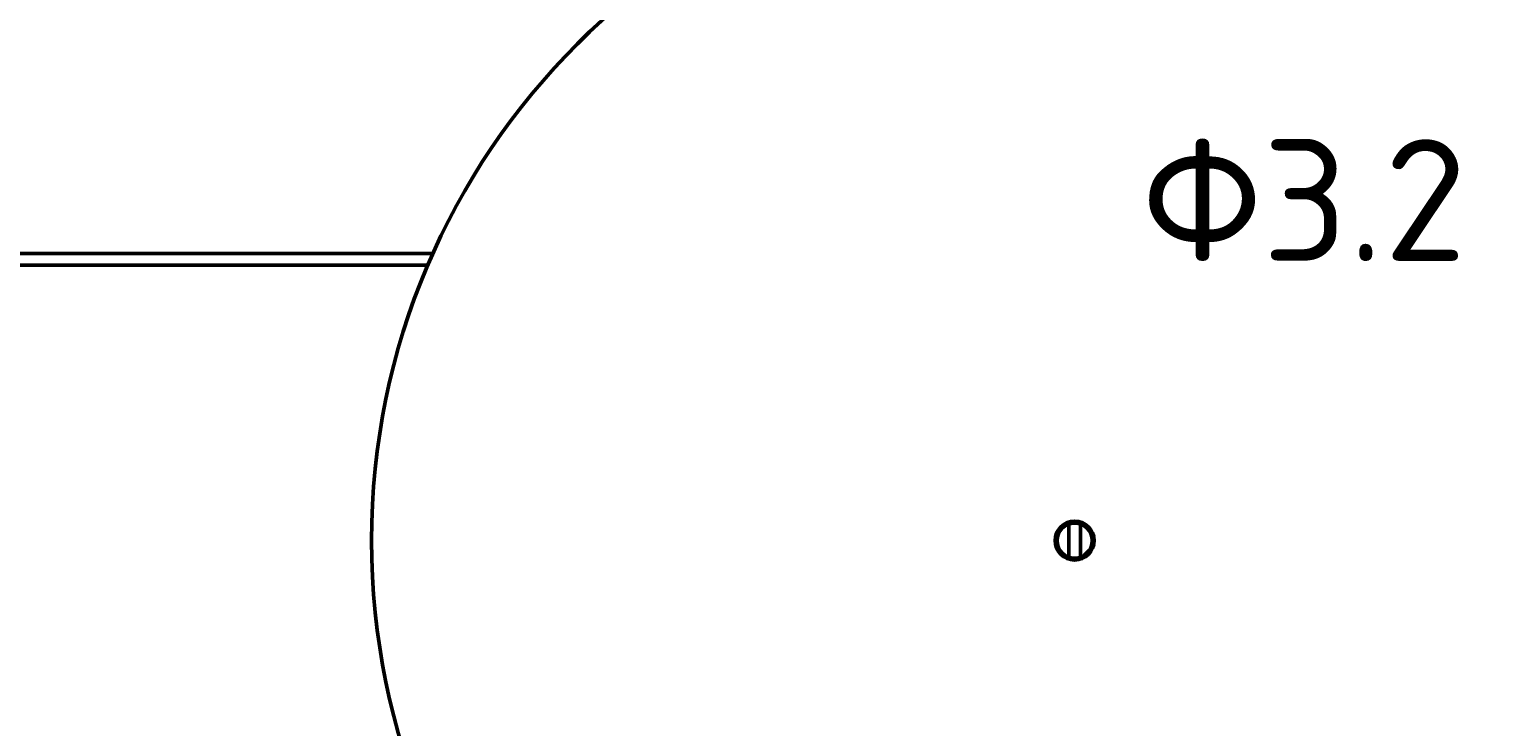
# Model space of a CAD drawing. Header units: millimetres. Extents: x 1510 to 10524, y 7125 to 13164.
# Drawn here: x 5102.3 to 5228.8, y 10693.8 to 10754 of the extents above; entities that cross this region are included whole.
import ezdxf

# ---------------------------------------------------------------- set-up
doc = ezdxf.new("R2010")
doc.units = ezdxf.units.MM
doc.header["$LTSCALE"] = 4
doc.layers.add('Symbol (ISO)', color=7, linetype='Continuous', lineweight=25)
doc.layers.add('Visible (ISO)', color=7, linetype='Continuous', lineweight=50)
doc.styles.add('Note Text (DIN)', font='isocpeur.ttf')

msp = doc.modelspace()

# ---------------------------------------------------------------- linework, layer by layer
at = {"layer": 'Visible (ISO)'}
for p, q in [((5137.09, 10734.63), (4934.41, 10734.63)), ((4934.41, 10733.63), (5136.65, 10733.63)), ((5191.91, 10711.31), (5191.91, 10708.45)), ((5192.91, 10708.45), (5192.91, 10711.31))]:
    msp.add_line(p, q, dxfattribs=at)
for radius in [60.6, 1.68, 1.51]:
    msp.add_circle((5192.41, 10709.88), radius, dxfattribs=at)

# ---------------------------------------------------------------- texts
at = {"layer": 'Symbol (ISO)', "insert": (5198.22, 10744.49), "char_height": 10.5, "width": 28.3344, "attachment_point": 1, "style": 'Note Text (DIN)'}
msp.add_mtext('\\fISOCPEUR|b0|i0;Ф3.2', dxfattribs=at)

doc.saveas('drawing.dxf')
